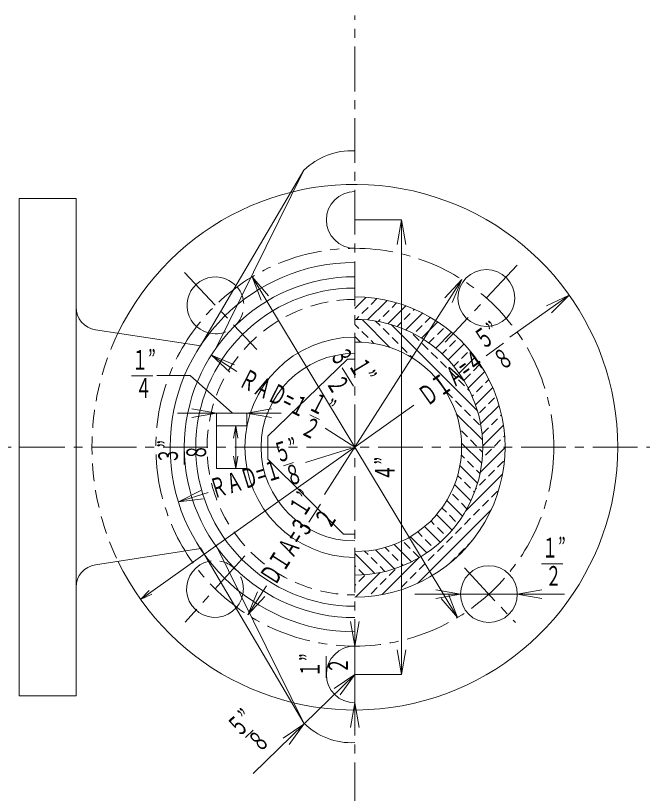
# Model space of a CAD drawing. Units: millimetres, scale not verified. Extents: x -574 to 574, y -406 to 12973.
# Drawn here: x 227 to 367.1, y 40.7 to 214.5 of the extents above; entities that cross this region are included whole.
import ezdxf
from ezdxf.enums import TextEntityAlignment as Align

# ---------------------------------------------------------------- set-up
doc = ezdxf.new("R2010")
doc.units = ezdxf.units.MM
doc.header["$LTSCALE"] = 2
doc.linetypes.add('CHAIN1', pattern=[8, 5, -1, 1, -1])
doc.linetypes.add('DASHED2', pattern=[3, 2, -1])
for name, color, linetype, lineweight in [('0-0_0', 3, 'Continuous', 18), ('0-1_芯', 4, 'CHAIN1', 18), ('0-2_寸法', 2, 'Continuous', 18)]:
    doc.layers.add(name, color=color, linetype=linetype, lineweight=lineweight)
doc.styles.add('ＭＳ ゴシック', font='')
doc.styles.get('ＭＳ ゴシック').set_extended_font_data('MS Gothic')

msp = doc.modelspace()

# ---------------------------------------------------------------- linework, layer by layer
at = {"layer": '0-0_0'}
for p, q in [((291.468, 179.929), (268.332, 140.701)), ((291.468, 179.929), (271.747, 140.074)), ((240.551, 173.608), (227.851, 173.608)), ((227.851, 173.608), (227.851, 62.483)), ((240.551, 173.608), (240.551, 62.483)), ((302.858, 149.063), (305.326, 151.532)), ((306.454, 149.965), (307.752, 151.264)), ((305.663, 146.48), (310.03, 150.847)), ((310.22, 145.649), (314.213, 149.642)), ((311.168, 149.292), (312.178, 150.301)), ((304.433, 147.945), (305.78, 149.292)), ((309.148, 147.271), (310.495, 148.618)), ((313.863, 146.598), (315.21, 147.945)), ((314.215, 144.256), (317.979, 148.02)), ((315.883, 148.618), (316.144, 148.879)), ((303.108, 146.619), (303.76, 147.271)), ((310.688, 140.343), (304.456, 146.575)), ((308.474, 145.251), (307.485, 146.239)), ((308.022, 146.146), (308.474, 146.598)), ((318.577, 145.924), (319.725, 147.072)), ((268.444, 140.684), (244.86, 144.308)), ((303.76, 144.577), (302.858, 145.479)), ((310.495, 143.23), (309.148, 144.577)), ((330.22, 126.199), (310.986, 145.433)), ((312.279, 145.014), (313.189, 145.924)), ((316.557, 143.903), (317.904, 145.251)), ((317.76, 142.412), (321.386, 146.039)), ((321.271, 143.23), (322.618, 144.577)), ((304.118, 141.525), (302.858, 142.785)), ((305.78, 142.556), (304.433, 143.903)), ((317.23, 141.883), (315.883, 143.23)), ((320.911, 140.175), (324.467, 143.732)), ((307.109, 141.227), (306.454, 141.883)), ((312.516, 141.209), (311.168, 142.556)), ((319.251, 139.862), (317.904, 141.209)), ((319.382, 141.341), (320.598, 142.556)), ((323.696, 137.572), (327.238, 141.114)), ((323.965, 140.536), (325.312, 141.883)), ((314.536, 139.189), (313.189, 140.536)), ((321.271, 137.842), (319.924, 139.189)), ((322.348, 138.919), (323.292, 139.862)), ((326.659, 137.842), (328.006, 139.189)), ((315.808, 137.917), (315.21, 138.515)), ((326.119, 134.607), (329.701, 138.189)), ((323.292, 135.821), (321.945, 137.168)), ((324.953, 136.135), (325.986, 137.168)), ((329.353, 135.148), (330.701, 136.495)), ((325.312, 133.801), (323.965, 135.148)), ((327.333, 133.127), (328.68, 134.474)), ((328.166, 131.266), (331.847, 134.947)), ((327.333, 131.78), (325.986, 133.127)), ((332.048, 132.454), (332.795, 133.201)), ((324.639, 129.086), (323.292, 130.433)), ((328.493, 130.62), (328.006, 131.107)), ((329.796, 127.508), (333.653, 131.365)), ((330.027, 130.433), (331.374, 131.78)), ((329.037, 129.443), (329.353, 129.76)), ((332.721, 127.739), (334.068, 129.086)), ((326.659, 127.065), (325.312, 128.413)), ((330.701, 125.718), (332.048, 127.065)), ((330.93, 123.253), (335.075, 127.399)), ((331.362, 119.669), (325.502, 125.529)), ((328.68, 125.045), (327.333, 126.392)), ((335.415, 125.045), (335.62, 125.249)), ((330.701, 123.024), (329.353, 124.371)), ((333.395, 123.024), (334.742, 124.371)), ((271.909, 113.283), (271.909, 122.808)), ((278.725, 122.808), (271.909, 122.808)), ((331.374, 121.004), (332.721, 122.351)), ((331.407, 118.342), (336.036, 122.972)), ((283.408, 120.532), (283.408, 115.39)), ((328.006, 120.33), (326.659, 121.677)), ((336.089, 120.33), (336.303, 120.545)), ((331.182, 114.46), (326.684, 118.959)), ((330.027, 118.31), (328.68, 119.657)), ((334.068, 118.31), (335.415, 119.657)), ((331.387, 116.95), (330.701, 117.636)), ((330.843, 112.391), (336.393, 117.941)), ((332.048, 116.289), (333.395, 117.636)), ((283.408, 115.39), (300.302, 98.626)), ((327.333, 115.616), (326.627, 116.322)), ((329.353, 113.595), (328.006, 114.942)), ((331.298, 115.54), (331.374, 115.616)), ((334.742, 113.595), (336.089, 114.942)), ((278.723, 113.283), (271.909, 113.283)), ((330.253, 110.002), (326.317, 113.938)), ((326.659, 110.901), (325.808, 111.752)), ((327.554, 103.713), (335.836, 111.995)), ((330.794, 112.154), (330.027, 112.922)), ((332.721, 111.575), (334.068, 112.922)), ((328.784, 106.083), (325.134, 109.733)), ((328.68, 108.88), (327.333, 110.228)), ((330.701, 109.554), (332.048, 110.901)), ((329.578, 107.983), (329.353, 108.207)), ((329.831, 108.685), (330.027, 108.88)), ((333.395, 106.86), (334.742, 108.207)), ((326.876, 102.603), (323.366, 106.112)), ((325.986, 106.186), (324.639, 107.533)), ((331.374, 104.839), (332.721, 106.186)), ((323.292, 103.492), (322.298, 104.487)), ((327.88, 104.292), (326.659, 105.513)), ((316.829, 87.6), (333.345, 104.116)), ((324.58, 99.51), (321.114, 102.976)), ((325.312, 101.472), (323.965, 102.819)), ((329.353, 102.819), (330.701, 104.166)), ((320.598, 100.798), (319.82, 101.576)), ((327.333, 100.798), (328.68, 102.145)), ((317.904, 98.104), (316.901, 99.107)), ((321.921, 96.781), (318.416, 100.286)), ((322.618, 98.778), (321.271, 100.125)), ((325.312, 98.778), (326.659, 100.125)), ((300.302, 98.626), (302.833, 98.626)), ((318.899, 94.415), (315.271, 98.043)), ((319.924, 96.084), (318.577, 97.431)), ((323.292, 96.757), (324.639, 98.104)), ((323.296, 98.1), (323.292, 98.104)), ((291.468, 56.36), (271.747, 96.215)), ((315.496, 92.43), (311.64, 96.286)), ((315.21, 95.41), (313.863, 96.757)), ((321.271, 94.737), (322.618, 96.084)), ((328.006, 96.084), (328.982, 97.06)), ((268.444, 95.408), (244.86, 91.784)), ((291.468, 56.36), (268.332, 95.588)), ((307.324, 89.826), (302.858, 94.291)), ((305.78, 94.063), (305.03, 94.814)), ((311.667, 90.87), (307.422, 95.115)), ((310.495, 94.737), (309.614, 95.617)), ((312.516, 92.716), (311.168, 94.063)), ((317.23, 93.39), (315.883, 94.737)), ((319.251, 92.716), (320.598, 94.063)), ((325.986, 94.063), (327.333, 95.41)), ((307.801, 92.042), (306.454, 93.39)), ((308.95, 85.109), (317.166, 93.325)), ((323.965, 92.042), (325.312, 93.39)), ((303.086, 91.369), (302.858, 91.597)), ((304.909, 89.546), (303.76, 90.695)), ((309.568, 90.276), (308.474, 91.369)), ((310.495, 89.348), (311.842, 90.695)), ((313.639, 91.593), (313.189, 92.042)), ((317.23, 90.695), (318.577, 92.042)), ((303.004, 84.552), (308.488, 90.036)), ((303.76, 88.001), (305.107, 89.348)), ((308.474, 87.328), (309.821, 88.675)), ((315.21, 88.675), (316.557, 90.022)), ((302.858, 87.099), (303.086, 87.328)), ((313.189, 86.654), (314.536, 88.001)), ((306.454, 85.307), (307.801, 86.654)), ((312.503, 85.968), (312.516, 85.981)), ((227.851, 62.483), (240.551, 62.483))]:
    msp.add_line(p, q, dxfattribs=at)
msp.add_lwpolyline([(302.833, 137.687), (301.168, 137.687), (283.408, 120.532)], dxfattribs=at)
for centre in [(332.238, 151.38), (332.783, 85.201)]:
    msp.add_circle(centre, 6.35, dxfattribs=at)
for centre, radius, start, end in [((302.082, 169.222), 15.077, 87.14476, 134.75062), ((302.833, 118.046), 58.737, 205.7146, 154.2854), ((302.833, 168.846), 6.35, 90, 270), ((302.833, 118.046), 41.275, 90, 270), ((302.833, 118.046), 38.1, 90, 270), ((271.679, 149.751), 6.35, 43.80804, 255.12898), ((302.833, 118.046), 35.56, 90, 270), ((302.858, 118.087), 33.536, 269.95789, 90.04211), ((245.631, 149.329), 5.08, 180, 261.26471), ((302.833, 118.046), 28.575, 270, 90), ((302.876, 118.04), 24.616, 90.09904, 269.90096), ((303.304, 118.144), 23.395, 268.84793, 91.15207), ((302.833, 118.046), 20.955, 90, 270), ((271.581, 86.349), 6.35, 101.16547, 349.64408), ((245.631, 86.763), 5.08, 98.73529, 180), ((302.833, 67.246), 6.35, 90, 270), ((302.082, 67.067), 15.077, 225.24938, 272.85524)]:
    msp.add_arc(centre, radius, start, end, dxfattribs=at)
at = {"layer": '0-0_0', "color": 1, "linetype": 'DASHED2'}
for centre, radius, start, end in [((271.679, 149.751), 6.35, 255.12898, 43.80804), ((302.833, 118.046), 33.02, 90, 270), ((302.833, 118.046), 58.737, 154.2854, 205.7146), ((271.581, 86.349), 6.35, 349.64408, 101.16547)]:
    msp.add_arc(centre, radius, start, end, dxfattribs=at)
at = {"layer": '0-1_芯'}
for p, q in [((302.833, 21.574), (302.833, 214.517)), ((339.117, 158.72), (322.996, 141.519)), ((264.8, 157.091), (280.921, 139.89)), ((398.018, 118.046), (23.468, 118.046)), ((278.26, 93.781), (264.902, 78.917)), ((327.319, 91.046), (338.739, 78.829))]:
    msp.add_line(p, q, dxfattribs=at)
msp.add_circle((302.833, 118.046), 44.45, dxfattribs=at)
at = {"layer": '0-2_寸法'}
for p, q in [((313.232, 168.846), (312.26, 163.331)), ((279.877, 156.109), (283.557, 151.888)), ((279.877, 156.109), (281.892, 150.884)), ((325.79, 79.983), (279.877, 156.109)), ((326.722, 155.531), (296.089, 107.463)), ((326.722, 155.531), (322.938, 151.402)), ((326.722, 155.531), (324.578, 150.357)), ((350.72, 152.059), (337.456, 142.638)), ((350.72, 152.059), (345.661, 149.658)), ((350.72, 152.059), (346.787, 148.073)), ((332.167, 138.474), (336.087, 141.259)), ((270.776, 138.636), (275.942, 136.474)), ((270.776, 138.636), (274.891, 134.837)), ((276.45, 134.991), (270.776, 138.636)), ((300.028, 135.813), (302.512, 131.695)), ((252.901, 133.966), (257.71, 133.966)), ((254.946, 84.032), (316.033, 127.421)), ((263.203, 125.626), (286.348, 125.626)), ((271.909, 125.626), (266.394, 126.599)), ((278.725, 125.626), (284.24, 126.599)), ((278.725, 122.808), (278.725, 125.626)), ((278.725, 125.626), (284.24, 124.654)), ((292.789, 125.292), (294.934, 124.206)), ((276.235, 122.808), (275.749, 120.051)), ((276.235, 122.808), (276.235, 113.283)), ((276.235, 122.808), (276.721, 120.051)), ((302.833, 118.046), (296.223, 122.292)), ((264.723, 114.19), (264.723, 118.999)), ((302.833, 118.046), (291.82, 114.628)), ((276.235, 113.283), (275.749, 116.041)), ((276.235, 113.283), (276.721, 116.041)), ((286.87, 113.897), (289.167, 114.609)), ((263.413, 105.811), (268.392, 108.374)), ((270.096, 107.885), (263.413, 105.811)), ((263.413, 105.811), (268.969, 106.517)), ((292.566, 101.281), (295.151, 105.336)), ((344.513, 91.975), (349.322, 91.975)), ((278.944, 80.561), (283.099, 87.081)), ((254.946, 84.032), (256.913, 86.025)), ((254.946, 84.032), (257.476, 85.233)), ((278.944, 80.561), (281.088, 85.734)), ((316.258, 85.201), (349.663, 85.201)), ((326.433, 85.201), (320.918, 86.173)), ((326.433, 85.201), (320.918, 84.228)), ((325.79, 79.983), (323.774, 85.207)), ((339.133, 85.201), (344.648, 86.173)), ((339.133, 85.201), (344.648, 84.228)), ((278.944, 80.561), (282.728, 84.689)), ((325.79, 79.983), (322.109, 84.203)), ((302.833, 73.596), (301.861, 79.111)), ((302.833, 73.596), (303.806, 79.111)), ((302.833, 73.596), (302.833, 60.896)), ((296.405, 66.498), (296.405, 71.307)), ((313.232, 67.246), (314.205, 72.761)), ((302.833, 67.246), (280.102, 45.079)), ((302.833, 67.246), (298.206, 64.092)), ((302.833, 67.246), (299.564, 62.699)), ((302.833, 67.246), (313.232, 67.246)), ((302.833, 60.896), (301.861, 55.381)), ((302.833, 60.896), (303.806, 55.381)), ((291.468, 56.162), (286.84, 53.008)), ((291.468, 56.162), (288.198, 51.616)), ((278.401, 53.125), (280.123, 54.804))]:
    msp.add_line(p, q, dxfattribs=at)
for points in [[(302.833, 168.846), (313.232, 168.846), (314.205, 163.331)], [(313.232, 168.846), (313.232, 67.246), (312.26, 72.761)], [(258.559, 134.082), (266.022, 134.082), (275.531, 125.626)], [(271.909, 122.808), (271.909, 125.626), (266.394, 124.654)]]:
    msp.add_lwpolyline(points, dxfattribs=at)

# ---------------------------------------------------------------- texts
at = {"layer": '0-2_寸法', "style": 'ＭＳ ゴシック', "width": 0.6}
for s, rotation, p in [('５”', 35.385, (332.218, 138.624)), ('３', 301.095, (296.016, 138.045)), ('ＤＩＡ=４', 35.385, (319.838, 126.029)), ('８', 35.385, (336.509, 133.941)), ('１”', 301.095, (300.174, 135.75)), ('ＲＡＤ=１', 333.133, (276.045, 130.68)), ('２', 301.095, (295.183, 131.822)), ('１”', 333.133, (291.598, 125.473)), ('２', 333.133, (289.855, 119.998)), ('５”', 17.243, (285.89, 113.198)), ('３”', 90, (264.631, 114.319)), ('８', 90, (270.934, 115.104)), ('ＲＡＤ=１', 17.243, (271.689, 105.239)), ('４”', 90, (313.071, 110.544)), ('８', 17.243, (288.449, 108.053)), ('１”', 57.491, (292.557, 101.439)), ('２', 57.491, (298.295, 98.715)), ('ＤＩＡ=３', 57.491, (286.173, 86.239)), ('１”', 90, (296.312, 66.627)), ('２', 90, (302.615, 67.413)), ('５”', 44.28, (277.845, 52.056)), ('８', 44.28, (282.464, 48.638))]:
    msp.add_text(s, height=4.399, rotation=rotation, dxfattribs=at).set_placement(p, align=Align.BOTTOM_LEFT)
for s, p in [('１”', (253.03, 134.059)), ('４', (253.816, 127.756)), ('１”', (344.642, 92.068)), ('２', (345.428, 85.765))]:
    msp.add_text(s, height=4.399, dxfattribs=at).set_placement(p, align=Align.BOTTOM_LEFT)

doc.saveas('drawing.dxf')
